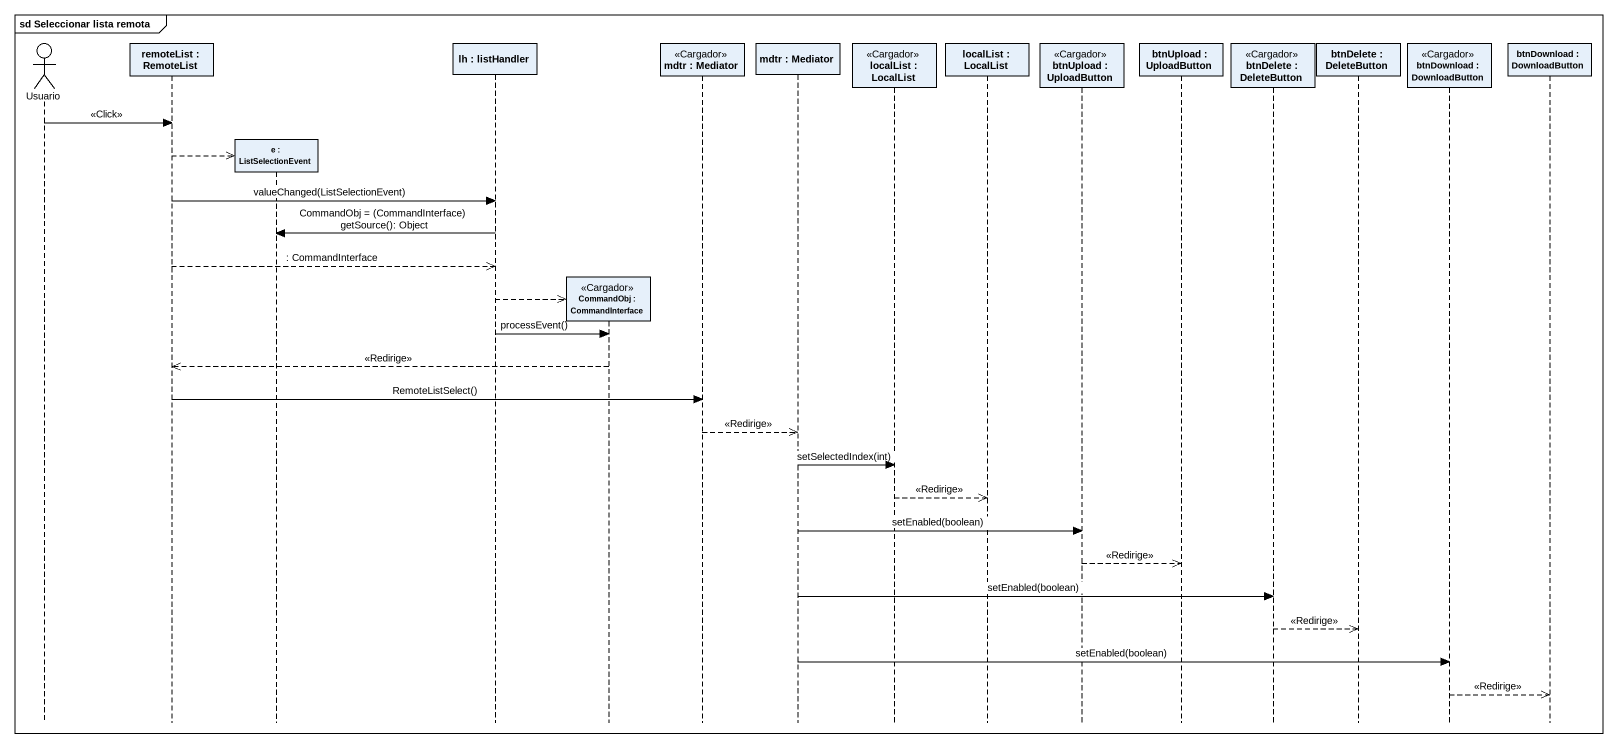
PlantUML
@startuml
mainframe sd Seleccionar lista remota
hide footbox
actor Usuario
participant "remoteList : RemoteList" as remoteList
participant "e : ListSelectionEvent" as e
participant "lh : listHandler" as lh
participant "CommandObj : CommandInterface" as CommandObj <<Cargador>>
participant "mdtr : Mediator" as mdtr <<Cargador>>
participant "mdtr : Mediator" as mdtr_2
participant "localList : LocalList" as localList <<Cargador>>
participant "localList : LocalList" as localList_2
participant "btnUpload : UploadButton" as btnUpload <<Cargador>>
participant "btnUpload : UploadButton" as btnUpload_2
participant "btnDelete : DeleteButton" as btnDelete <<Cargador>>
participant "btnDelete : DeleteButton" as btnDelete_2
participant "btnDownload : DownloadButton" as btnDownload <<Cargador>>
participant "btnDownload : DownloadButton" as btnDownload_2

Usuario -> remoteList : <<Click>>
remoteList -->> e **
remoteList -> lh : valueChanged(ListSelectionEvent)
lh -> e : CommandObj = (CommandInterface) getSource(): Object
remoteList -->> lh : : CommandInterface
lh -->> CommandObj **
lh -> CommandObj : processEvent()
CommandObj -->> remoteList : <<Redirige>>
remoteList -> mdtr : RemoteListSelect()
mdtr -->> mdtr_2 : <<Redirige>>
mdtr_2 -> localList : setSelectedIndex(int)
localList -->> localList_2 : <<Redirige>>
mdtr_2 -> btnUpload : setEnabled(boolean)
btnUpload -->> btnUpload_2 : <<Redirige>>
mdtr_2 -> btnDelete : setEnabled(boolean)
btnDelete -->> btnDelete_2 : <<Redirige>>
mdtr_2 -> btnDownload : setEnabled(boolean)
btnDownload -->> btnDownload_2 : <<Redirige>>
@enduml
